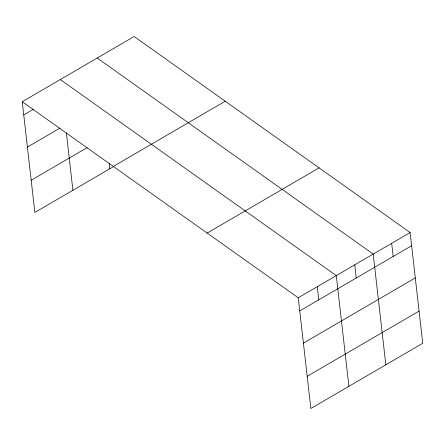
<?xml version="1.0" encoding="UTF-8"?>
<svg xmlns="http://www.w3.org/2000/svg" width="445" height="445" viewBox="0 0 445 445"><rect width="100%" height="100%" fill="white"/><g stroke="black" fill="none" stroke-linecap="round" stroke-linejoin="round"><path stroke-width="0.67" d="M22.25 101.727L134.14 36.512L410.134 232.557L422.75 343.273L310.86 408.488L298.245 297.772L22.25 101.727L34.866 212.443L113.403 166.669M23.752 114.888L33.258 109.342M27.418 147.078L60.108 128.026M31.195 180.247L87.103 147.662M113.33 166.419L225.22 101.21M207.17 233.074L319.059 167.865M298.245 297.772L410.134 232.557M299.746 310.933L411.636 245.718M303.412 343.123L415.302 277.908M307.195 376.292L419.084 311.077M97.216 58.034L373.21 254.078L385.826 364.794M60.292 79.555L336.286 275.6L348.902 386.316M391.672 243.315L393.174 256.476M354.748 264.836L356.25 277.997M317.268 286.686L318.765 299.847M109.22 163.387L109.832 168.75M66.366 132.871L72.908 190.271"/></g></svg>
